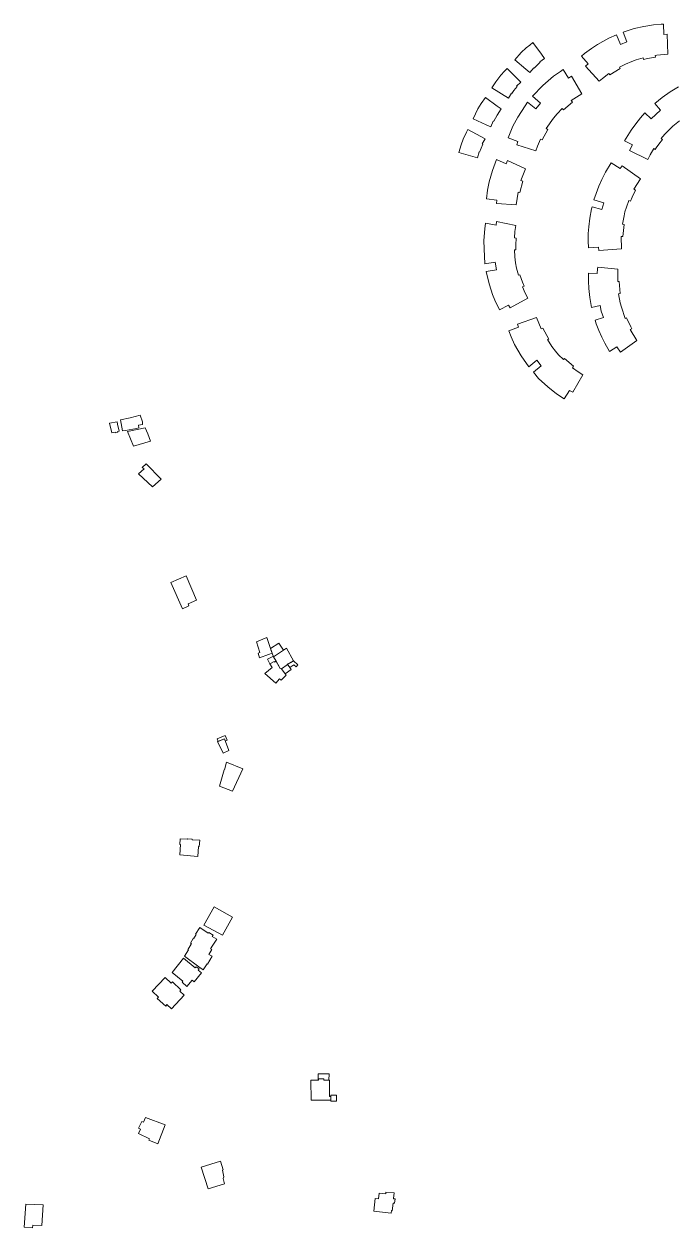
# Model space of a CAD drawing. Header units: metres. Extents: x 560562 to 562005, y 4539029 to 4540676.
# Drawn here: x 560600 to 560971, y 4539029 to 4539716 of the extents above; entities that cross this region are included whole.
import ezdxf

# ---------------------------------------------------------------- set-up
doc = ezdxf.new("R2010")
doc.units = ezdxf.units.M
doc.layers.add('B_MESKEN', color=2, linetype='Continuous', lineweight=0)

msp = doc.modelspace()

# ---------------------------------------------------------------- linework, layer by layer
at = {"layer": 'B_MESKEN', "lineweight": 13}
for points in [[(560917.9588, 4539698.169, 267.325), (560919.7389, 4539699.653, 267.325), (560923.6538, 4539702.5197, 267.325), (560927.1006, 4539704.7317, 267.325), (560930.101, 4539706.5181, 267.325), (560933.542, 4539708.3359, 267.325), (560937.8402, 4539710.3357, 267.325), (560940.1222, 4539704.8434, 267.325), (560943.8143, 4539706.3709, 267.325), (560941.7707, 4539711.8661, 267.325), (560947.9693, 4539713.8086, 267.325), (560953.6065, 4539715.0947, 267.325), (560959.062, 4539715.9215, 267.325), (560963.4812, 4539716.3662, 267.325), (560964.6906, 4539716.4296, 267.325), (560964.9898, 4539710.5512, 267.325), (560966.9502, 4539710.6561, 267.325), (560967.1785, 4539699.1518, 267.325), (560963.0966, 4539698.9158, 267.325), (560960.8807, 4539698.6206, 267.325), (560959.9997, 4539698.4924, 267.325), (560960.1268, 4539697.5733, 267.325), (560955.587, 4539696.6866, 267.325), (560953.3661, 4539696.2321, 267.325), (560953.1061, 4539697.1783, 267.325), (560949.1353, 4539695.9395, 267.325), (560946.7343, 4539695.0569, 267.325), (560943.0175, 4539693.5384, 267.325), (560939.649, 4539691.8456, 267.325), (560940.0571, 4539691.0942, 267.325), (560934.1698, 4539687.4066, 267.325), (560933.5519, 4539688.2017, 267.325), (560929.8637, 4539685.3613, 267.325), (560927.9469, 4539683.7246, 267.325), (560920.227, 4539692.3027, 267.325), (560921.7424, 4539693.6373, 267.325), (560917.9588, 4539698.169, 267.325)], [(560890.1683, 4539705.8133, 236.9781), (560895.1112, 4539699.1767, 236.9781), (560896.8569, 4539696.8367, 236.9781), (560894.1869, 4539694.9118, 236.9781), (560894.3652, 4539694.7006, 236.9781), (560890.8135, 4539691.2712, 236.9781), (560890.6348, 4539691.4141, 236.9781), (560888.4232, 4539688.7121, 236.9781), (560886.1727, 4539690.6885, 236.9781), (560879.9047, 4539695.9688, 236.9781), (560883.5002, 4539700.1831, 236.9781), (560886.3108, 4539702.8024, 236.9781), (560888.3514, 4539704.4602, 236.9781), (560890.1683, 4539705.8133, 236.9781)], [(560875.4169, 4539691.0239, 237.0125), (560881.2727, 4539685.2516, 237.0125), (560883.3617, 4539683.3334, 237.0125), (560880.8958, 4539680.8797, 237.0125), (560881.102, 4539680.6841, 237.0125), (560879.3041, 4539678.4718, 237.0125), (560878.216, 4539676.8546, 237.0125), (560878.009, 4539676.9065, 237.0125), (560876.1557, 4539674.0023, 237.0125), (560866.7896, 4539679.9478, 237.0125), (560869.0254, 4539683.5225, 237.0125), (560871.8575, 4539687.3111, 237.0125), (560874.0294, 4539689.5634, 237.0125), (560875.4169, 4539691.0239, 237.0125)], [(560907.3775, 4539690.4766, 267.3875), (560910.4475, 4539685.5019, 267.3875), (560912.2516, 4539686.6645, 267.3875), (560918.0766, 4539676.6598, 267.3875), (560912.0835, 4539672.7391, 267.3875), (560912.7207, 4539671.9052, 267.3875), (560907.6448, 4539667.3699, 267.3875), (560906.904, 4539668.2061, 267.3875), (560904.0611, 4539665.1146, 267.3875), (560901.8823, 4539662.6042, 267.3875), (560897.7303, 4539656.6821, 267.3875), (560898.6457, 4539656.1088, 267.3875), (560895.5029, 4539650.2935, 267.3875), (560894.6062, 4539650.7573, 267.3875), (560892.7546, 4539646.6268, 267.3875), (560891.8165, 4539643.9851, 267.3875), (560880.9772, 4539647.4435, 267.3875), (560881.6148, 4539649.3959, 267.3875), (560876.1389, 4539651.3812, 267.3875), (560878.8037, 4539658.0168, 267.3875), (560881.5471, 4539663.1937, 267.3875), (560885.7662, 4539669.7809, 267.3875), (560887.1336, 4539671.7656, 267.3875), (560891.9382, 4539667.9643, 267.3875), (560894.5072, 4539671.3196, 267.3875), (560889.9737, 4539675.2295, 267.3875), (560895.869, 4539681.3529, 267.3875), (560902.0261, 4539686.7085, 267.3875), (560905.8931, 4539689.4177, 267.3875), (560907.3775, 4539690.4766, 267.3875)], [(560863.0822, 4539674.4731, 237.1875), (560869.6973, 4539669.6042, 237.1875), (560872.0608, 4539667.985, 237.1875), (560869.846, 4539664.4753, 237.1875), (560867.8289, 4539660.881, 237.1875), (560867.5493, 4539660.8686, 237.1875), (560866.1856, 4539657.6874, 237.1875), (560863.5668, 4539658.9075, 237.1875), (560856.0377, 4539662.3448, 237.1875), (560858.6591, 4539667.94, 237.1875), (560860.5903, 4539671.0535, 237.1875), (560863.0822, 4539674.4731, 237.1875)], [(560853.0989, 4539656.1242, 237.2375), (560860.3816, 4539652.2495, 237.2375), (560862.8786, 4539650.9415, 237.2375), (560861.2772, 4539647.9133, 237.2375), (560861.5084, 4539647.805, 237.2375), (560859.7268, 4539643.3315, 237.2375), (560859.5, 4539643.3394, 237.2375), (560858.6116, 4539640.0373, 237.2375), (560855.8271, 4539640.7478, 237.2375), (560847.919, 4539643.0428, 237.2375), (560849.1902, 4539647.4484, 237.2375), (560850.369, 4539650.6066, 237.2375), (560852.2476, 4539654.6427, 237.2375), (560853.0989, 4539656.1242, 237.2375)], [(560885.9804, 4539633.7999, 267.3875), (560883.3468, 4539627.0675, 267.3875), (560884.3515, 4539626.6635, 267.3875), (560882.6841, 4539620.2359, 267.3875), (560881.7072, 4539620.4825, 267.3875), (560880.6659, 4539613.1651, 267.3875), (560869.4317, 4539613.9584, 267.3875), (560869.6365, 4539615.8716, 267.3875), (560863.6418, 4539616.6137, 267.3875), (560864.2458, 4539621.5041, 267.3875), (560865.2074, 4539626.2654, 267.3875), (560867.068, 4539632.8464, 267.3875), (560869.405, 4539639.1104, 267.3875), (560874.9096, 4539636.6632, 267.3875), (560875.6271, 4539638.5301, 267.3875), (560885.9804, 4539633.7999, 267.3875)], [(560941.084, 4539635.3809, 284.225), (560951.6715, 4539627.9169, 284.225), (560947.8795, 4539622.0104, 284.225), (560948.8281, 4539621.5064, 284.225), (560946.824, 4539617.5257, 284.225), (560945.867, 4539615.2714, 284.225), (560944.8925, 4539615.6965, 284.225), (560943.6371, 4539611.8952, 284.225), (560942.7608, 4539609.16, 284.225), (560942.2729, 4539606.8372, 284.225), (560941.264, 4539602.1191, 284.225), (560942.3195, 4539601.9345, 284.225), (560941.6043, 4539595.0884, 284.225), (560940.614, 4539595.1316, 284.225), (560940.7866, 4539588.0849, 284.225), (560927.8782, 4539587.0163, 284.225), (560927.6649, 4539588.9127, 284.225), (560921.8945, 4539588.5712, 284.225), (560921.6776, 4539592.6554, 284.225), (560921.766, 4539596.7666, 284.225), (560922.0682, 4539600.4883, 284.225), (560922.6784, 4539605.525, 284.225), (560923.6883, 4539610.9512, 284.225), (560923.9651, 4539611.9172, 284.225), (560929.6305, 4539610.5066, 284.225), (560930.7019, 4539614.2808, 284.225), (560925.069, 4539615.9562, 284.225), (560926.2772, 4539619.5761, 284.225), (560927.9077, 4539623.8464, 284.225), (560929.5966, 4539627.6749, 284.225), (560931.6946, 4539631.7248, 284.225), (560934.9754, 4539637.0604, 284.225), (560939.9859, 4539633.9044, 284.225), (560941.084, 4539635.3809, 284.225)], [(560880.5011, 4539601.361, 267.2875), (560879.9363, 4539597.9121, 267.2875), (560879.6142, 4539594.2807, 267.2875), (560880.5503, 4539594.1909, 267.2875), (560880.4376, 4539590.3547, 267.2875), (560880.5206, 4539587.397, 267.2875), (560879.6242, 4539587.3712, 267.2875), (560879.8849, 4539583.3651, 267.2875), (560880.286, 4539579.9313, 267.2875), (560880.8771, 4539577.0374, 267.2875), (560881.9108, 4539573.0379, 267.2875), (560882.7382, 4539573.2194, 267.2875), (560884.29, 4539568.9045, 267.2875), (560885.1045, 4539566.7315, 267.2875), (560884.3032, 4539566.275, 267.2875), (560885.8338, 4539562.7461, 267.2875), (560887.2668, 4539559.8618, 267.2875), (560877.2092, 4539554.2194, 267.2875), (560876.1933, 4539555.7968, 267.2875), (560871.1364, 4539553.2194, 267.2875), (560868.4457, 4539558.6161, 267.2875), (560867.1704, 4539561.9906, 267.2875), (560865.3354, 4539567.3974, 267.2875), (560864.0441, 4539572.5315, 267.2875), (560863.4138, 4539575.0647, 267.2875), (560869.3057, 4539576.0982, 267.2875), (560868.6276, 4539580.3274, 267.2875), (560862.783, 4539579.4755, 267.2875), (560862.3012, 4539587.9933, 267.2875), (560862.211, 4539592.8215, 267.2875), (560862.6706, 4539599.4204, 267.2875), (560863.1517, 4539602.7345, 267.2875), (560869.1678, 4539601.592, 267.2875), (560869.4122, 4539603.5495, 267.2875), (560880.5011, 4539601.361, 267.2875)], [(560927.2385, 4539577.5598, 284.175), (560938.6826, 4539576.4881, 284.175), (560938.7056, 4539569.2759, 284.175), (560939.4742, 4539569.3485, 284.175), (560939.7637, 4539564.8702, 284.175), (560940.0551, 4539562.4806, 284.175), (560939.0667, 4539562.234, 284.175), (560940.0777, 4539557.2185, 284.175), (560940.7266, 4539554.6494, 284.175), (560942.9227, 4539548.2853, 284.175), (560943.7199, 4539548.6328, 284.175), (560946.1159, 4539543.528, 284.175), (560946.6499, 4539542.3596, 284.175), (560945.8194, 4539541.8821, 284.175), (560949.5568, 4539535.7107, 284.175), (560940.1581, 4539529.0638, 284.175), (560938.1959, 4539532.0094, 284.175), (560934.0128, 4539529.3233, 284.175), (560931.3223, 4539534.0205, 284.175), (560929.6124, 4539537.5266, 284.175), (560927.8804, 4539541.3081, 284.175), (560926.3241, 4539545.2072, 284.175), (560925.6638, 4539547.192, 284.175), (560930.4244, 4539548.7154, 284.175), (560929.2471, 4539552.4734, 284.175), (560928.5765, 4539555.6756, 284.175), (560923.6736, 4539554.5863, 284.175), (560922.6944, 4539560.1232, 284.175), (560922.1413, 4539565.2786, 284.175), (560921.9658, 4539569.5269, 284.175), (560921.9734, 4539574.1867, 284.175), (560926.8976, 4539573.9208, 284.175), (560927.0653, 4539576.6089, 284.175), (560927.2385, 4539577.5598, 284.175)], [(560892.2091, 4539548.7796, 267.1125), (560894.8907, 4539542.3589, 267.1125), (560895.8357, 4539542.6975, 267.1125), (560899.2052, 4539536.4936, 267.1125), (560898.4413, 4539536.1216, 267.1125), (560900.966, 4539532.1453, 267.1125), (560903.0263, 4539529.4535, 267.1125), (560904.7069, 4539527.5321, 267.1125), (560907.628, 4539524.7402, 267.1125), (560908.1693, 4539525.3026, 267.1125), (560913.3485, 4539520.9601, 267.1125), (560912.7169, 4539520.0967, 267.1125), (560916.0595, 4539517.7653, 267.1125), (560918.7536, 4539516.0406, 267.1125), (560912.9294, 4539506.1373, 267.1125), (560911.1105, 4539507.1273, 267.1125), (560908.0815, 4539502.243, 267.1125), (560903.7476, 4539505.1245, 267.1125), (560898.6706, 4539509.1885, 267.1125), (560893.4082, 4539514.0038, 267.1125), (560890.5327, 4539517.4813, 267.1125), (560894.9582, 4539521.2465, 267.1125), (560892.3821, 4539524.3574, 267.1125), (560887.7887, 4539520.6401, 267.1125), (560883.4433, 4539526.8907, 267.1125), (560879.705, 4539533.3131, 267.1125), (560877.7427, 4539537.6871, 267.1125), (560876.4659, 4539541.0902, 267.1125), (560881.9933, 4539543.2123, 267.1125), (560881.4006, 4539545.0504, 267.1125), (560892.2091, 4539548.7796, 267.1125)], [(560664.7939, 4539487.1916, 103.9537), (560664.9966, 4539485.7882, 103.9537), (560663.7176, 4539485.277, 103.9537), (560657.4349, 4539484.1506, 103.9537), (560655.7856, 4539484.0196, 103.9537), (560654.5226, 4539490.2316, 103.9537), (560660.1014, 4539491.3785, 103.9537), (560665.7564, 4539493.0005, 103.9537), (560667.2041, 4539489.1982, 103.9537), (560667.132, 4539487.5595, 103.9537), (560664.7939, 4539487.1916, 103.9537)], [(560652.7502, 4539489.1119, 102.6162), (560652.8621, 4539487.8742, 102.6162), (560653.885, 4539483.907, 102.6162), (560652.9596, 4539483.637, 102.6162), (560653.0828, 4539483.1887, 102.6162), (560651.6927, 4539482.8323, 102.6162), (560651.5819, 4539483.2887, 102.6162), (560649.6574, 4539482.8006, 102.6162), (560648.3843, 4539488.3103, 102.6162), (560652.7502, 4539489.1119, 102.6162)], [(560661.9712, 4539475.2364, 102.5787), (560658.5255, 4539483.7279, 102.5787), (560668.6613, 4539485.7454, 102.5787), (560670.1786, 4539482.277, 102.5787), (560671.7993, 4539478.2061, 102.5787), (560661.9712, 4539475.2364, 102.5787)], [(560669.2916, 4539465.1371, 102.0412), (560677.9158, 4539456.4153, 102.0412), (560672.8151, 4539452.0308, 102.0412), (560664.9554, 4539459.4325, 102.0412), (560668.0305, 4539462.2686, 102.0412), (560667.0382, 4539463.1552, 102.0412), (560669.2916, 4539465.1371, 102.0412)], [(560683.4259, 4539397.3766, 104.4665), (560692.057, 4539401.2276, 104.4665), (560698.0237, 4539387.2593, 104.4665), (560693.2027, 4539385.1473, 104.4665), (560693.6342, 4539384.0354, 104.4665), (560689.9827, 4539382.3794, 104.4665), (560683.4259, 4539397.3766, 104.4665)], [(560739.1197, 4539356.2139, 107.1012), (560734.0065, 4539354.3258, 107.1012), (560733.1652, 4539357.0416, 107.1012), (560734.222, 4539357.3989, 107.1012), (560732.2521, 4539363.5233, 107.1012), (560738.1942, 4539365.8815, 107.1012), (560740.2256, 4539359.7074, 107.1012), (560740.5478, 4539358.8414, 107.1012), (560741.2707, 4539356.8987, 107.1012), (560739.1197, 4539356.2139, 107.1012)], [(560741.9897, 4539354.9665, 110.0262), (560740.2256, 4539359.7074, 110.0262), (560745.076, 4539362.7429, 110.0262), (560747.738, 4539358.7317, 110.0262), (560745.5055, 4539357.2709, 110.0262), (560741.9897, 4539354.9665, 110.0262)], [(560753.3327, 4539352.6582, 112.0887), (560749.7826, 4539350.4216, 112.0887), (560749.7826, 4539350.4216, 112.0887), (560749.8624, 4539350.3086, 112.0887), (560746.6414, 4539347.9827, 112.0887), (560745.8925, 4539348.1835, 112.0887), (560741.9897, 4539354.9665, 112.0887), (560745.5055, 4539357.2709, 112.0887), (560745.5055, 4539357.2709, 112.0887), (560749.4283, 4539359.8378, 112.0887), (560753.3327, 4539352.6582, 112.0887)], [(560741.2477, 4539348.8342, 106.8012), (560739.9873, 4539350.8328, 106.8012), (560742.3276, 4539352.2206, 106.8012), (560742.5831, 4539351.7908, 106.8012), (560743.4966, 4539352.3475, 106.8012), (560745.4728, 4539348.913, 106.8012), (560745.8925, 4539348.1835, 106.8012), (560746.6414, 4539347.9827, 106.8012), (560748.6296, 4539345.1961, 106.8012), (560749.2353, 4539344.4029, 106.8012), (560746.3133, 4539341.537, 106.8012), (560745.509, 4539342.3279, 106.8012), (560743.2528, 4539339.9045, 106.8012), (560737.128, 4539345.3208, 106.8012), (560741.2477, 4539348.8342, 106.8012)], [(560738.5925, 4539353.5597, 105.4887), (560741.9079, 4539355.1861, 105.4887), (560741.9897, 4539354.9665, 105.4887), (560743.4966, 4539352.3475, 105.4887), (560742.5831, 4539351.7908, 105.4887), (560742.3276, 4539352.2206, 105.4887), (560739.9873, 4539350.8328, 105.4887), (560738.5925, 4539353.5597, 105.4887)], [(560751.3339, 4539348.7564, 109.7262), (560750.091, 4539350.6159, 109.7262), (560751.8259, 4539351.7089, 109.7262), (560753.3327, 4539352.6582, 109.7262), (560755.8941, 4539350.2762, 109.7262), (560754.9345, 4539349.138, 109.7262), (560753.5706, 4539350.2659, 109.7262), (560751.3339, 4539348.7564, 109.7262)], [(560746.6414, 4539347.9827, 110.0262), (560749.8624, 4539350.3086, 110.0262), (560749.7826, 4539350.4216, 110.0262), (560750.091, 4539350.6159, 110.0262), (560752.1088, 4539347.5972, 110.0262), (560748.6296, 4539345.1961, 110.0262), (560746.6414, 4539347.9827, 110.0262)], [(560710.4041, 4539306.5856, 105.8875), (560709.7503, 4539308.0231, 105.8875), (560714.362, 4539310.0136, 105.8875), (560715.6085, 4539307.3657, 105.8875), (560714.3975, 4539306.8622, 105.8875), (560713.9589, 4539307.9727, 105.8875), (560710.4041, 4539306.5856, 105.8875)], [(560716.5475, 4539301.4188, 107.7625), (560713.2037, 4539299.9236, 107.7625), (560710.1029, 4539306.4681, 107.7625), (560713.9589, 4539307.9727, 107.7625), (560716.5475, 4539301.4188, 107.7625)], [(560715.2404, 4539294.6392, 109.15), (560724.5304, 4539290.9192, 109.15), (560718.545, 4539278.2074, 109.15), (560711.0767, 4539280.9258, 109.15), (560713.7289, 4539290.4033, 109.15), (560713.9357, 4539290.2933, 109.15), (560715.2404, 4539294.6392, 109.15)], [(560692.9591, 4539250.6886, 116.2087), (560692.975, 4539250.9231, 116.2087), (560695.6088, 4539250.6889, 116.2087), (560695.59, 4539250.4173, 116.2087), (560699.8684, 4539250.1091, 116.2087), (560699.6332, 4539246.5443, 116.2087), (560699.136, 4539246.5635, 116.2087), (560698.7695, 4539240.8748, 116.2087), (560688.5026, 4539241.7379, 116.2087), (560688.815, 4539247.6115, 116.2087), (560688.4587, 4539247.6502, 116.2087), (560688.6133, 4539250.9876, 116.2087), (560692.9591, 4539250.6886, 116.2087)], [(560702.2522, 4539201.5039, 120.9), (560708.0684, 4539211.9853, 120.9), (560718.6167, 4539206.1594, 120.9), (560712.9345, 4539195.8244, 120.9), (560702.2522, 4539201.5039, 120.9)], [(560699.852, 4539200.153, 120.6546), (560704.7534, 4539197.0347, 120.6546), (560705.0048, 4539197.3557, 120.6546), (560707.4419, 4539195.8944, 120.6546), (560707.0103, 4539195.0232, 120.6546), (560709.6626, 4539193.5536, 120.6546), (560707.3886, 4539190.0906, 120.6546), (560706.0037, 4539188.1423, 120.6546), (560706.7245, 4539187.6174, 120.6546), (560705.1181, 4539184.8821, 120.6546), (560706.975, 4539183.9014, 120.6546), (560704.309, 4539179.3313, 120.6546), (560704.0894, 4539179.4409, 120.6546), (560701.8161, 4539176.0692, 120.6546), (560699.3211, 4539177.7853, 120.6546), (560691.1106, 4539183.8277, 120.6546), (560693.3761, 4539187.4078, 120.6546), (560693.1174, 4539187.519, 120.6546), (560695.1249, 4539191.0533, 120.6546), (560694.6634, 4539191.321, 120.6546), (560696.1691, 4539193.9436, 120.6546), (560696.3491, 4539193.8657, 120.6546), (560697.7326, 4539196.1735, 120.6546), (560697.4958, 4539196.4083, 120.6546), (560699.852, 4539200.153, 120.6546)], [(560684.0821, 4539174.5501, 122.6625), (560690.629, 4539182.6344, 122.6625), (560697.3183, 4539177.2815, 122.6625), (560697.7644, 4539177.8548, 122.6625), (560699.4841, 4539176.5728, 122.6625), (560698.9935, 4539175.9432, 122.6625), (560700.8151, 4539174.4039, 122.6625), (560696.5994, 4539169.142, 122.6625), (560695.4543, 4539170.0886, 122.6625), (560692.5829, 4539166.5711, 122.6625), (560689.8114, 4539169.0088, 122.6625), (560690.2321, 4539169.5135, 122.6625), (560684.0821, 4539174.5501, 122.6625)], [(560680.0464, 4539171.6871, 125.0625), (560683.5671, 4539168.4166, 125.0625), (560684.2346, 4539169.1343, 125.0625), (560689.0446, 4539164.6624, 125.0625), (560688.4443, 4539163.9115, 125.0625), (560690.9562, 4539161.4972, 125.0625), (560683.7811, 4539153.749, 125.0625), (560681.1463, 4539156.174, 125.0625), (560680.5015, 4539155.3782, 125.0625), (560675.6247, 4539159.7716, 125.0625), (560676.2921, 4539160.4893, 125.0625), (560672.6484, 4539163.8039, 125.0625), (560680.0464, 4539171.6871, 125.0625)], [(560770.7493, 4539113.0326, 191.2411), (560773.97, 4539113.0192, 191.2411), (560774.0637, 4539103.6645, 191.2411), (560774.8038, 4539103.657, 191.2411), (560774.8171, 4539101.5977, 191.2411), (560774.0768, 4539101.6466, 191.2411), (560774.0877, 4539101.5173, 191.2411), (560763.5921, 4539101.6632, 191.2411), (560763.3612, 4539113.0146, 191.2411), (560767.719, 4539113.0088, 191.2411), (560767.7301, 4539113.7742, 191.2411), (560770.7596, 4539113.7549, 191.2411), (560770.7493, 4539113.0326, 191.2411)], [(560773.6314, 4539113.0206, 188.5224), (560770.7493, 4539113.0326, 188.5224), (560770.7596, 4539113.7549, 188.5224), (560767.7301, 4539113.7742, 188.5224), (560767.719, 4539113.0088, 188.5224), (560767.4738, 4539113.0091, 188.5224), (560767.4286, 4539116.5578, 188.5224), (560773.7729, 4539116.6342, 188.5224), (560773.6314, 4539113.0206, 188.5224)], [(560774.8171, 4539101.5977, 191.0536), (560774.8038, 4539103.657, 191.0536), (560774.7797, 4539104.4899, 191.0536), (560778.0554, 4539104.5388, 191.0536), (560778.0486, 4539101.0099, 191.0536), (560774.8092, 4539100.9664, 191.0536), (560774.8171, 4539101.5977, 191.0536)], [(560668.8796, 4539091.7125, 131.7), (560680.0974, 4539087.4523, 131.7), (560676.0143, 4539076.6007, 131.7), (560670.7489, 4539078.7545, 131.7), (560671.1228, 4539079.5545, 131.7), (560664.8231, 4539082.4695, 131.7), (560665.9334, 4539084.9692, 131.7), (560664.9107, 4539085.5864, 131.7), (560666.7031, 4539089.4973, 131.7), (560667.7029, 4539089.0685, 131.7), (560668.8796, 4539091.7125, 131.7)], [(560700.5898, 4539063.3105, 157.3), (560711.7011, 4539066.7879, 157.3), (560713.2072, 4539061.7427, 157.3), (560712.7768, 4539061.6442, 157.3), (560713.6964, 4539057.8352, 157.3), (560713.2802, 4539056.8644, 157.3), (560714.0676, 4539053.8088, 157.3), (560704.6107, 4539050.8434, 157.3), (560700.5898, 4539063.3105, 157.3)], [(560809.2557, 4539037.0202, 204.6703), (560799.2922, 4539038.1336, 204.6703), (560800.0071, 4539045.3851, 204.6703), (560801.9323, 4539045.2191, 204.6703), (560802.3068, 4539048.4071, 204.6703), (560806.1983, 4539048.0144, 204.6703), (560806.2046, 4539048.9917, 204.6703), (560810.972, 4539048.5615, 204.6703), (560810.6383, 4539045.3838, 204.6703), (560810.6383, 4539045.3838, 204.6703), (560810.6389, 4539045.2311, 204.6703), (560811.4233, 4539045.1526, 204.6703), (560811.1782, 4539042.7286, 204.6703), (560810.3021, 4539042.817, 204.6703), (560809.8493, 4539038.4304, 204.6703), (560809.3596, 4539038.4683, 204.6703), (560809.2557, 4539037.0202, 204.6703)], [(560610.4344, 4539041.6994, 151.7063), (560609.616, 4539029.9029, 151.7063), (560604.5037, 4539030.2245, 151.7063), (560604.4028, 4539028.5969, 151.7063), (560599.5274, 4539029.0094, 151.7063), (560600.5156, 4539042.218, 151.7063), (560610.4344, 4539041.6994, 151.7063)]]:
    msp.add_polyline3d(points, close=True, dxfattribs=at)
msp.add_polyline3d([(560973.8453, 4539661.1241, 284.2985), (560970.1619, 4539658.0809, 284.2985), (560967.7903, 4539655.896, 284.2985), (560965.9545, 4539653.9666, 284.2985), (560963.9859, 4539651.7534, 284.2985), (560963.4463, 4539651.1435, 284.2985), (560964.1941, 4539650.5574, 284.2985), (560962.0427, 4539647.8113, 284.2985), (560960.6182, 4539645.6416, 284.2985), (560960.097, 4539644.8236, 284.2985), (560959.2578, 4539645.4147, 284.2985), (560957.0846, 4539641.6657, 284.2985), (560955.7859, 4539639.1151, 284.2985), (560945.4127, 4539644.2051, 284.2985), (560947.0066, 4539647.3926, 284.2985), (560942.591, 4539649.7526, 284.2985), (560946.2356, 4539655.738, 284.2985), (560949.0178, 4539659.5172, 284.2985), (560951.7052, 4539662.8765, 284.2985), (560954.1986, 4539665.6618, 284.2985), (560957.793, 4539662.2345, 284.2985), (560963.0127, 4539667.1939, 284.2985), (560959.7348, 4539670.9961, 284.2985), (560964.0854, 4539674.4775, 284.2985), (560968.6764, 4539677.6989, 284.2985), (560973.3561, 4539680.5408, 284.2985)], dxfattribs=at)

doc.saveas('drawing.dxf')
